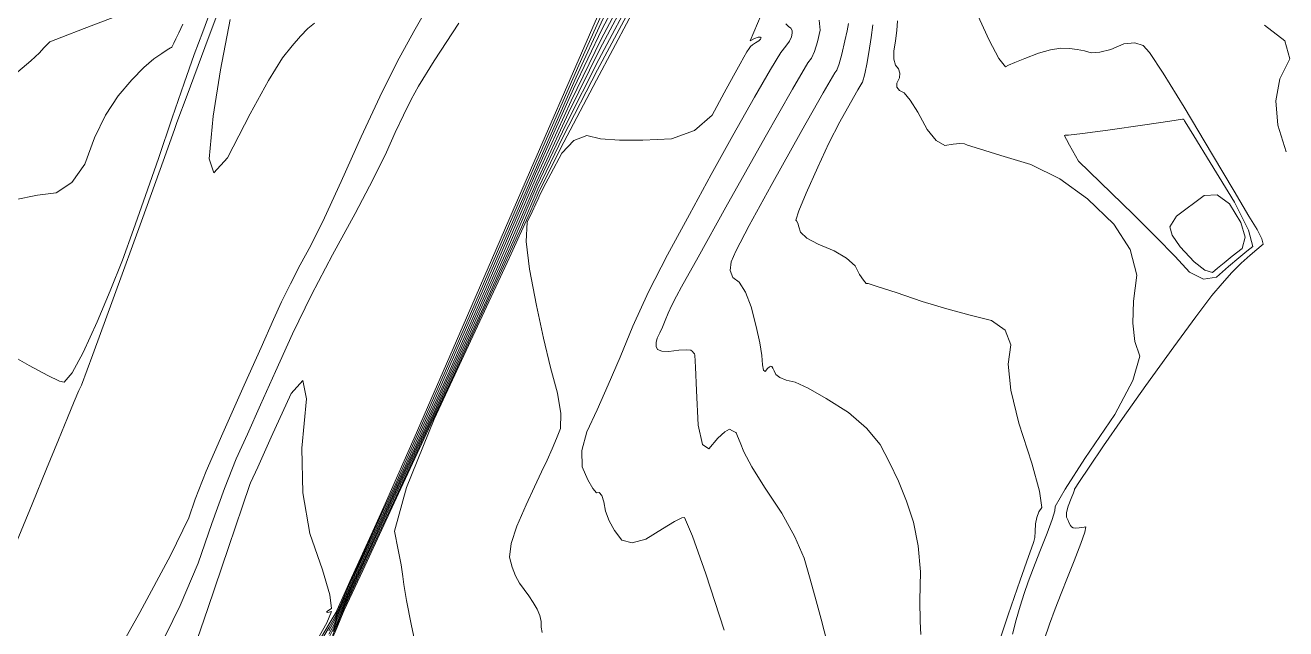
# Model space of a CAD drawing. Header units: inches. Extents: x 1337389 to 1347141, y 407035 to 414577.
# Drawn here: x 1344391 to 1344945, y 411760 to 412025 of the extents above; entities that cross this region are included whole.
import ezdxf

# ---------------------------------------------------------------- set-up
doc = ezdxf.new("R2010")
doc.units = ezdxf.units.IN
doc.header["$MEASUREMENT"] = 0
doc.layers.add('Topo', color=7, linetype='Continuous', lineweight=15, true_color=0x459900)

msp = doc.modelspace()

# ---------------------------------------------------------------- linework, layer by layer
at = {"layer": 'Topo'}
for points, elevation in [([(1344519.019, 411751.9029), (1344524.139, 411760.462), (1344526.9829, 411765.42), (1344527.549, 411766.7759), (1344529.516, 411771.2), (1344532.8831, 411778.6899), (1344537.6511, 411789.2468), (1344542.675, 411800.25), (1344547.9569, 411811.6991), (1344553.4961, 411823.595), (1344566.4179, 411852.763), (1344586.723, 411899.203), (1344614.411, 411962.9139), (1344633.89, 412007.304), (1344645.1589, 412032.3722), (1344648.219, 412038.117), (1344654.3411, 412051.932), (1344663.5259, 412073.8159), (1344665.17, 412077.8359)], 780), ([(1344523.9601, 411755.9039), (1344526.185, 411760.27), (1344527.602, 411763.662), (1344529.417, 411767.8509), (1344531.6301, 411772.8358), (1344534.241, 411778.6181), (1344540.8001, 411792.8192), (1344551.305, 411815.441), (1344565.7591, 411846.482), (1344581.217, 411880.5749), (1344597.6809, 411917.72), (1344615.1491, 411957.915), (1344630.465, 411991.6049), (1344643.6291, 412018.789), (1344654.641, 412039.468), (1344664.436, 412059.2538), (1344672.97, 412078.053)], 795), ([(1344670.3732, 412077.9811), (1344669.8509, 412076.7029), (1344661.0711, 412056.813), (1344652.5, 412039.0178), (1344644.139, 412023.3166), (1344631.6071, 411996.8381), (1344614.9031, 411959.5822), (1344594.028, 411911.547), (1344576.284, 411871.3041), (1344561.6709, 411838.8529), (1344550.189, 411814.1941), (1344541.4249, 411795.2961), (1344535.3779, 411782.161), (1344532.0479, 411774.787), (1344529.45, 411768.9672), (1344527.584, 411764.7), (1344526.4508, 411761.987), (1344524.0189, 411757.4229)], 790), ([(1344524.079, 411758.943), (1344526.7169, 411763.7029), (1344527.5671, 411765.738), (1344529.4832, 411770.083), (1344532.466, 411776.739), (1344536.514, 411785.7041), (1344542.0501, 411797.773), (1344549.0729, 411812.947), (1344557.5832, 411831.2239), (1344571.3511, 411862.0341), (1344590.3749, 411905.3748), (1344614.657, 411961.2478), (1344632.748, 412002.071), (1344644.6489, 412027.8439), (1344650.3601, 412038.5681), (1344657.706, 412054.373), (1344666.6891, 412075.26), (1344667.7718, 412077.9081)], 785), ([(1344680.386, 412078.2591), (1344674.5301, 412066.575), (1344661.063, 412040.8191), (1344642.099, 412005.2069), (1344627.04, 411975.906), (1344615.8871, 411952.9161), (1344608.6379, 411936.237), (1344596.0158, 411908.388), (1344578.0218, 411869.3699), (1344554.6539, 411819.1829), (1344538.924, 411785.389), (1344530.8318, 411767.989), (1344530.377, 411766.9831), (1344529.3179, 411764.5019), (1344527.655, 411760.5481), (1344525.3871, 411755.12)], 810), ([(1344677.963, 412078.1921), (1344671.165, 412064.1352), (1344658.922, 412040.3681), (1344642.6089, 412009.734), (1344628.1821, 411981.1391), (1344615.6411, 411954.5819), (1344604.9862, 411930.064), (1344591.083, 411899.117), (1344573.9341, 411861.741), (1344553.5381, 411817.935), (1344539.5489, 411787.866), (1344531.9679, 411771.5319), (1344530.795, 411768.934), (1344529.3509, 411765.6191), (1344527.637, 411761.5861), (1344525.6529, 411756.837)], 805), ([(1344525.919, 411758.5539), (1344527.6202, 411762.624), (1344529.3839, 411766.7349), (1344531.212, 411770.8851), (1344533.1049, 411775.075), (1344540.174, 411790.343), (1344552.4219, 411816.6879), (1344569.8461, 411854.1117), (1344586.1498, 411889.8459), (1344601.333, 411923.8922), (1344615.395, 411956.2489), (1344629.324, 411986.3721), (1344643.1192, 412014.2619), (1344656.7821, 412039.9179), (1344667.8001, 412061.6942), (1344675.488, 412078.1229)], 800), ([(1344563.115, 411748.033), (1344560.2119, 411761.8899), (1344558.1499, 411772.2951), (1344556.9279, 411779.248), (1344556.546, 411782.749), (1344555.755, 411787.8219), (1344554.555, 411794.468), (1344552.9449, 411802.6868), (1344558.2179, 411821.795), (1344570.3732, 411851.793), (1344589.411, 411892.6811), (1344603.3831, 411922.886), (1344612.291, 411942.4092), (1344616.1332, 411951.2491), (1344625.8989, 411970.6731), (1344641.5892, 412000.6791), (1344663.2041, 412041.2689), (1344677.895, 412069.016), (1344682.7461, 412078.3249)], 815), ([(1344486.9709, 412072.888), (1344483.2189, 412062.3489), (1344474.7451, 412038.7151), (1344468.6431, 412021.9081), (1344464.9118, 412011.9311), (1344460.4169, 411999.3471), (1344455.1559, 411984.1561), (1344449.131, 411966.3589), (1344443.4822, 411950.0101), (1344438.2111, 411935.108), (1344433.3161, 411921.6549), (1344427.9838, 411908.1639), (1344422.217, 411894.6359), (1344416.013, 411881.0699), (1344411.1801, 411872.2081), (1344407.7189, 411868.049), (1344405.6299, 411868.593), (1344400.478, 411871.072), (1344392.2649, 411875.4869), (1344380.99, 411881.836)], 790), ([(1344480.6818, 412044.9231), (1344469.501, 412015.0191), (1344461.7049, 411994.0729), (1344457.2941, 411982.0848), (1344456.2681, 411979.0549), (1344451.2609, 411965.1519), (1344442.2731, 411940.378), (1344429.3031, 411904.731), (1344420.301, 411880.1901), (1344415.2681, 411866.7539), (1344414.2022, 411864.424), (1344412.1642, 411859.64), (1344409.1531, 411852.402), (1344405.1699, 411842.7109), (1344399.9989, 411830.0961), (1344393.639, 411814.5589), (1344386.0921, 411796.099)], 785), ([(1344501.7861, 411718.6469), (1344500.63, 411720.686), (1344500.215, 411722.1101), (1344500.595, 411722.8251), (1344500.8761, 411723.3681), (1344501.0561, 411723.738), (1344501.137, 411723.9348), (1344504.0511, 411728.7689), (1344509.8002, 411738.2409), (1344518.3831, 411752.3501), (1344524.1989, 411761.9823), (1344527.2479, 411767.1369), (1344527.532, 411767.8141), (1344529.5491, 411772.3161), (1344533.3011, 411780.6409), (1344538.7871, 411792.7899), (1344543.3012, 411802.7271), (1344546.8411, 411810.4522), (1344549.4079, 411815.9661), (1344561.4851, 411843.492), (1344583.0699, 411893.03), (1344614.1649, 411964.5811), (1344635.0319, 412012.5369), (1344645.6691, 412036.899)], 775), ([(1344568.3739, 412034.384), (1344561.3271, 412022.1288), (1344554.1141, 412008.7982), (1344546.402, 411993.3731), (1344538.1911, 411975.854), (1344529.481, 411956.24), (1344522.1151, 411940.325), (1344516.095, 411928.108), (1344511.42, 411919.589), (1344507.133, 411911.3261), (1344503.232, 411903.3189), (1344499.7178, 411895.5669), (1344494.2369, 411883.39), (1344486.7881, 411866.7869), (1344477.3729, 411845.7589), (1344470.1838, 411829.047), (1344465.2219, 411816.6519), (1344462.485, 411808.5741), (1344454.413, 411792.0301), (1344441.004, 411767.0218), (1344422.26, 411733.549)], 780), ([(1344808.479, 412030.6941), (1344814.2331, 412018.294), (1344818.5128, 412010.252), (1344821.3179, 412006.5671), (1344822.6501, 412007.2401), (1344825.5229, 412008.4641), (1344829.939, 412010.2381), (1344835.896, 412012.563), (1344841.1352, 412014.0618), (1344845.655, 412014.734), (1344849.4559, 412014.5801), (1344852.9438, 412014.1931), (1344856.12, 412013.5751), (1344858.9839, 412012.7249), (1344862.8211, 412012.9481), (1344867.6329, 412014.2451), (1344873.418, 412016.6151), (1344878.189, 412017.165), (1344881.9461, 412015.8959), (1344884.6878, 412012.8071), (1344890.6618, 412003.772), (1344899.868, 411988.7908), (1344912.3058, 411967.8639), (1344921.7999, 411951.9562), (1344928.3499, 411941.0658), (1344931.9559, 411935.196), (1344934.0638, 411931.054), (1344934.675, 411928.6419), (1344933.7879, 411927.9577), (1344931.8762, 411926.345), (1344928.938, 411923.8), (1344924.9741, 411920.326), (1344920.8471, 411916.2229), (1344916.556, 411911.49), (1344912.1012, 411906.129), (1344905.0381, 411896.8621), (1344895.3669, 411883.6893), (1344883.0878, 411866.6101), (1344872.7821, 411852.099), (1344864.4511, 411840.1561), (1344858.0942, 411830.782), (1344853.8501, 411824.43), (1344851.721, 411821.1019), (1344851.7062, 411820.7961), (1344851.2321, 411819.4531), (1344850.2999, 411817.073), (1344848.909, 411813.655), (1344848.204, 411810.891), (1344848.184, 411808.7809), (1344848.8499, 411807.3251), (1344849.428, 411806.128), (1344849.9199, 411805.1901), (1344850.324, 411804.5109), (1344851.092, 411804.1109), (1344852.225, 411803.9899), (1344853.7211, 411804.1489), (1344854.9651, 411804.3051), (1344855.957, 411804.4579), (1344856.6961, 411804.61), (1344856.2041, 411802.189), (1344854.4791, 411797.196), (1344851.523, 411789.6301), (1344848.651, 411782.342), (1344845.8629, 411775.3319), (1344843.16, 411768.598), (1344840.6429, 411761.8229), (1344838.3141, 411755.0061)], 850), ([(1344459.844, 412025.2452), (1344458.0401, 412021.5689), (1344456.7171, 412018.8221), (1344455.877, 412017.002), (1344455.307, 412015.78), (1344455.0089, 412015.1569), (1344454.9819, 412015.1332), (1344454.8721, 412015.0818), (1344454.678, 412015.004), (1344454.4021, 412014.9002), (1344453.044, 412014.055), (1344450.604, 412012.4699), (1344447.0817, 412010.1438), (1344442.7069, 412006.2692), (1344437.478, 412000.8449), (1344431.395, 411993.871), (1344425.9091, 411985.3779), (1344421.0188, 411975.366), (1344416.7251, 411963.8348), (1344411.1318, 411955.797), (1344404.2399, 411951.2522), (1344396.0479, 411950.201), (1344385.9331, 411948.147)], 795), ([(1344431.2031, 412028.9142), (1344416.5409, 412023.3809), (1344406.6349, 412019.6059), (1344401.484, 412017.587), (1344401.089, 412017.326), (1344400.1878, 412016.422), (1344398.7819, 412014.8741), (1344396.871, 412012.6829), (1344393.084, 412009.2069), (1344387.4209, 412004.4469)], 800), ([(1344581.0931, 412025.7902), (1344570.327, 412009.2288), (1344563.358, 411998.018), (1344560.1862, 411992.1539), (1344556.7942, 411985.369), (1344553.1819, 411977.6639), (1344549.351, 411969.037), (1344543.4711, 411957.2259), (1344535.5431, 411942.231), (1344525.5671, 411924.051), (1344516.4161, 411906.417), (1344508.0919, 411889.329), (1344500.5929, 411872.787), (1344493.9661, 411858.1229), (1344488.2109, 411845.339), (1344483.3281, 411834.433), (1344478.1051, 411821.3531), (1344472.5419, 411806.101), (1344466.6399, 411788.674), (1344458.732, 411769.9618), (1344448.8189, 411749.9639)], 775), ([(1344517.664, 412025.6969), (1344514.865, 412023.3842), (1344511.5998, 412020.088), (1344507.868, 412015.8099), (1344503.669, 412010.5489), (1344497.541, 412000.6051), (1344489.4841, 411985.978), (1344479.497, 411966.6668), (1344473.464, 411960.0429), (1344471.3852, 411966.1039), (1344473.2591, 411984.8521), (1344476.3671, 412005.265), (1344480.7091, 412027.3419)], 785), ([(1344714.009, 412029.399), (1344709.1189, 412017.9251), (1344711.1501, 412018.9869), (1344712.6401, 412019.566), (1344713.5879, 412019.6621), (1344713.994, 412019.2747), (1344713.774, 412018.723), (1344712.929, 412018.006), (1344711.4582, 412017.123), (1344710.263, 412016.2651), (1344709.346, 412015.4339), (1344708.7051, 412014.6269), (1344707.7189, 412013.092), (1344706.389, 412010.83), (1344704.715, 412007.8399), (1344701.832, 412002.6019), (1344697.74, 411995.1159), (1344692.44, 411985.383), (1344684.7292, 411978.6741), (1344674.6073, 411974.9889), (1344662.0741, 411974.3269), (1344651.6879, 411974.3369), (1344643.4491, 411975.0171), (1344637.356, 411976.3691), (1344631.689, 411974.254), (1344626.4472, 411968.675), (1344621.6309, 411959.63), (1344618.2741, 411953.2662), (1344616.3789, 411949.583), (1344615.9431, 411948.5808), (1344614.934, 411946.369), (1344613.3508, 411942.946), (1344611.193, 411938.313), (1344610.7949, 411929.9152), (1344612.1549, 411917.753), (1344615.275, 411901.826), (1344618.3839, 411887.4431), (1344621.4841, 411874.6028), (1344624.5739, 411863.3059), (1344626.0421, 411854.3369), (1344625.889, 411847.6961), (1344624.1139, 411843.3831), (1344622.1189, 411838.788), (1344619.9061, 411833.911), (1344617.472, 411828.7521), (1344614.4379, 411822.1969), (1344610.803, 411814.2479), (1344606.5659, 411804.9031), (1344604.1128, 411797.2231), (1344603.4419, 411791.2099), (1344604.554, 411786.862), (1344605.9999, 411783.0499), (1344607.7781, 411779.772), (1344609.888, 411777.028), (1344611.88, 411774.2189), (1344613.7511, 411771.343), (1344615.502, 411768.4), (1344616.673, 411765.6191), (1344617.2632, 411763), (1344617.2731, 411760.5411), (1344617.7239, 411758.111)], 820), ([(1344724.8379, 412025.4069), (1344726.047, 412024.3529), (1344727.0231, 412023.5721), (1344727.5651, 412022.5529), (1344727.6721, 412021.2949), (1344727.345, 412019.8), (1344726.4041, 412017.895), (1344724.8511, 412015.579), (1344722.6849, 412012.8528), (1344718.0909, 412005.411), (1344711.07, 411993.2541), (1344701.6221, 411976.3821), (1344692.106, 411959.226), (1344682.5222, 411941.7871), (1344672.871, 411924.0639), (1344664.5701, 411907.7139), (1344657.621, 411892.7359), (1344652.0221, 411879.1321), (1344646.781, 411866.866), (1344641.9, 411855.939), (1344637.378, 411846.3511), (1344635.201, 411838.0269), (1344635.368, 411830.968), (1344637.8788, 411825.1721), (1344639.9691, 411821.3591), (1344641.6373, 411819.5291), (1344642.8842, 411819.681), (1344643.9721, 411818.3761), (1344644.9011, 411815.6141), (1344645.6719, 411811.3959), (1344647.245, 411807.1841), (1344649.6201, 411802.9789), (1344652.7969, 411798.7811), (1344657.366, 411797.5139), (1344663.325, 411799.1771), (1344670.6749, 411803.7699), (1344675.9649, 411806.8809), (1344679.1959, 411808.5091), (1344680.3688, 411808.6551), (1344683.8611, 411800.4881), (1344689.675, 411784.0098), (1344697.81, 411759.2201)], 825), ([(1344739.5321, 412027.0539), (1344739.904, 412022.685), (1344738.767, 412017.488), (1344737.4909, 412013.373), (1344736.077, 412010.339), (1344734.525, 412008.386), (1344727.7499, 411996.8318), (1344715.7508, 411975.6781), (1344698.528, 411944.9241), (1344686.2872, 411923.026), (1344679.0279, 411909.986), (1344676.7491, 411905.8019), (1344674.7898, 411901.9419), (1344673.1499, 411898.4071), (1344671.828, 411895.1951), (1344670.591, 411892.2999), (1344669.439, 411889.7199), (1344668.3709, 411887.4571), (1344667.8569, 411885.4922), (1344667.8972, 411883.8263), (1344668.489, 411882.4582), (1344670.3519, 411881.725), (1344673.4851, 411881.6271), (1344677.888, 411882.1641), (1344681.0718, 411882.3342), (1344683.038, 411882.138), (1344683.7859, 411881.5751), (1344684.329, 411881.0349), (1344684.6661, 411880.5149), (1344684.798, 411880.017), (1344685.126, 411874.639), (1344685.6499, 411864.3801), (1344686.3701, 411849.2409), (1344688.159, 411840.706), (1344691.0159, 411838.7759), (1344694.942, 411843.45), (1344697.985, 411846.342), (1344700.146, 411847.45), (1344701.4231, 411846.776), (1344702.3171, 411846.2811), (1344702.8262, 411845.964), (1344702.9509, 411845.8269), (1344703.583, 411844.3711), (1344704.721, 411841.5951), (1344706.366, 411837.5001), (1344709.9641, 411830.9569), (1344715.5159, 411821.9659), (1344723.0221, 411810.5268), (1344728.8221, 411800.1451), (1344732.9171, 411790.821), (1344735.307, 411782.553), (1344737.7918, 411773.6309), (1344740.372, 411764.055), (1344743.048, 411753.8239)], 830), ([(1344784.148, 411757.292), (1344783.8121, 411763.0381), (1344783.7481, 411772.2121), (1344783.954, 411784.814), (1344783.033, 411796.2909), (1344780.9861, 411806.6441), (1344777.8109, 411815.8719), (1344774.303, 411824.6231), (1344770.463, 411832.8959), (1344766.2909, 411840.6912), (1344760.245, 411847.9661), (1344752.3279, 411854.7189), (1344742.537, 411860.951), (1344734.7241, 411865.401), (1344728.8891, 411868.067), (1344725.0298, 411868.951), (1344722.2249, 411870.0869), (1344720.4731, 411871.4731), (1344719.773, 411873.111), (1344719.179, 411874.2701), (1344718.69, 411874.9511), (1344718.3059, 411875.153), (1344717.6949, 411874.866), (1344716.8581, 411874.0883), (1344715.7929, 411872.821), (1344715.018, 411873.3439), (1344714.5331, 411875.6589), (1344714.3381, 411879.7631), (1344713.4431, 411885.3868), (1344711.8469, 411892.5278), (1344709.5511, 411901.1881), (1344707.0741, 411907.675), (1344704.4132, 411911.9871), (1344701.571, 411914.1251), (1344700.3619, 411917.1181), (1344700.7858, 411920.965), (1344702.8431, 411925.667), (1344708.7182, 411936.8429), (1344718.41, 411954.4921), (1344731.9192, 411978.616), (1344741.2381, 411995.0912), (1344746.366, 412003.919), (1344747.3029, 412005.0989), (1344748.353, 412007.826), (1344749.515, 412012.099), (1344750.789, 412017.9189), (1344751.744, 412022.436), (1344752.3789, 412025.649)], 835), ([(1344832.951, 411832.5229), (1344827.2399, 411850.0709), (1344823.7919, 411864.5831), (1344822.6061, 411876.057), (1344823.6818, 411884.4949), (1344821.2392, 411890.874), (1344815.2761, 411895.1951), (1344805.7941, 411897.458), (1344795.6429, 411900.247), (1344784.8231, 411903.564), (1344773.3351, 411907.407), (1344765.3939, 411910.0111), (1344761.001, 411911.3749), (1344760.1549, 411911.4989), (1344758.9161, 411912.836), (1344757.2831, 411915.384), (1344755.2551, 411919.1441), (1344751.53, 411922.6129), (1344746.1069, 411925.79), (1344738.987, 411928.6749), (1344734.03, 411931.3902), (1344731.2372, 411933.9341), (1344730.6072, 411936.3088), (1344730.057, 411937.991), (1344729.5848, 411938.979), (1344729.193, 411939.274), (1344730.61, 411943.3058), (1344733.836, 411951.075), (1344738.8711, 411962.581), (1344743.7811, 411973.025), (1344748.565, 411982.407), (1344753.2239, 411990.726), (1344756.4381, 411996.4079), (1344758.206, 411999.452), (1344758.53, 411999.859), (1344758.8921, 412000.8), (1344759.2919, 412002.2729), (1344759.732, 412004.28), (1344760.3871, 412007.81), (1344761.259, 412012.8611), (1344762.346, 412019.4339), (1344763.0751, 412024.952)], 840), ([(1344773.8711, 412026.79), (1344773.6121, 412022.455), (1344773.1091, 412018.0279), (1344772.3608, 412013.5101), (1344772.3242, 412009.9409), (1344772.9979, 412007.3211), (1344774.3821, 412005.6501), (1344774.9599, 412003.779), (1344774.732, 412001.7079), (1344773.6981, 411999.436), (1344773.6971, 411997.5888), (1344774.729, 411996.166), (1344776.7942, 411995.1669), (1344779.526, 411991.9771), (1344782.9241, 411986.5961), (1344786.988, 411979.0231), (1344790.9162, 411974.1789), (1344794.7079, 411972.0639), (1344798.364, 411972.678), (1344801.25, 411972.9021), (1344803.3668, 411972.736), (1344804.714, 411972.1801), (1344810.025, 411970.4931), (1344819.3012, 411967.6761), (1344832.5409, 411963.728), (1344845.225, 411957.3831), (1344857.353, 411948.6419), (1344868.9259, 411937.5029), (1344876.159, 411926.3013), (1344879.053, 411915.0361), (1344877.6089, 411903.708), (1344877.3419, 411894.0142), (1344878.2551, 411885.9539), (1344880.3461, 411879.5281), (1344877.386, 411868.823), (1344869.375, 411853.8402), (1344856.3129, 411834.5791), (1344847.574, 411821.1241), (1344843.1591, 411813.475), (1344843.0679, 411811.6319), (1344841.9169, 411807.7229), (1344839.7051, 411801.7461), (1344836.4319, 411793.7031), (1344833.6499, 411786.608), (1344831.358, 411780.4619), (1344829.5559, 411775.2639), (1344827.802, 411769.6931), (1344826.0959, 411763.751), (1344824.436, 411757.4381)], 845), ([(1344944.7869, 411969.308), (1344941.0972, 411980.9741), (1344940.1249, 411991.6579), (1344941.8712, 412001.3601), (1344946.335, 412010.0789), (1344944.1211, 412017.9209), (1344935.2289, 412024.8859)], 855), ([(1344464.6889, 411750.8189), (1344470.794, 411768.775), (1344479.8631, 411795.5491), (1344486.025, 411813.6601), (1344489.2821, 411823.107), (1344489.633, 411823.8899), (1344492.776, 411830.8311), (1344498.712, 411843.9279), (1344507.4409, 411863.1831), (1344512.585, 411868.811), (1344514.1448, 411860.8139), (1344512.1211, 411839.1909), (1344512.633, 411819.4689), (1344515.6791, 411801.646), (1344521.2611, 411785.7221), (1344524.441, 411774.746), (1344525.2181, 411768.7159), (1344523.5919, 411767.6321), (1344523.0499, 411767.0429), (1344523.5909, 411766.947), (1344525.215, 411767.3461), (1344523.117, 411762.382), (1344517.2969, 411752.0569)], 770), ([(1344818.8731, 411754.9679), (1344822.5878, 411765.863), (1344827.8772, 411781.1271), (1344831.5259, 411791.6031), (1344833.533, 411797.291), (1344833.8979, 411798.1889), (1344834.198, 411799.9149), (1344834.431, 411802.469), (1344834.5979, 411805.849), (1344835.1419, 411808.7411), (1344836.064, 411811.1441), (1344837.3619, 411813.059), (1344836.3252, 411820.185), (1344832.951, 411832.5229)], 840)]:
    msp.add_lwpolyline(points, dxfattribs=dict(at, elevation=elevation))
for points, elevation in [([(1344853.4179, 411965.0999), (1344849.549, 411972.1598), (1344848.2078, 411974.6239), (1344847.4601, 411976.0219), (1344847.305, 411976.3529), (1344847.5321, 411976.5548), (1344848.14, 411976.6272), (1344849.1299, 411976.5689), (1344855.2109, 411977.2991), (1344866.3832, 411978.818), (1344882.6471, 411981.1241), (1344893.5518, 411982.691), (1344899.0983, 411983.5172), (1344899.2851, 411983.6042), (1344899.4421, 411983.6242), (1344899.5689, 411983.5801), (1344899.667, 411983.4689), (1344899.827, 411983.2359), (1344900.0499, 411982.8799), (1344900.3341, 411982.402), (1344904.0851, 411976.284), (1344911.3039, 411964.528), (1344921.9892, 411947.1321), (1344928.2371, 411934.86), (1344930.047, 411927.7118), (1344927.4189, 411925.6881), (1344923.8751, 411922.7669), (1344919.4161, 411918.9511), (1344914.04, 411914.2388), (1344908.331, 411913.3962), (1344902.2878, 411916.423), (1344895.9097, 411923.319), (1344887.646, 411931.7931), (1344877.4951, 411941.8441)], 845), ([(1344896.5161, 411940.989), (1344908.6989, 411950.038), (1344914.4261, 411950.342), (1344919.7891, 411946.425), (1344924.788, 411938.286), (1344926.6639, 411931.7391), (1344925.418, 411926.7828), (1344921.0491, 411923.4169), (1344917.4259, 411920.55), (1344914.547, 411918.181), (1344912.4139, 411916.3119), (1344908.9759, 411917.2451), (1344904.2329, 411920.9819), (1344898.1849, 411927.5229), (1344894.6399, 411932.652), (1344893.5969, 411936.3721)], 840)]:
    msp.add_lwpolyline(points, close=True, dxfattribs=dict(at, elevation=elevation))

doc.saveas('drawing.dxf')
